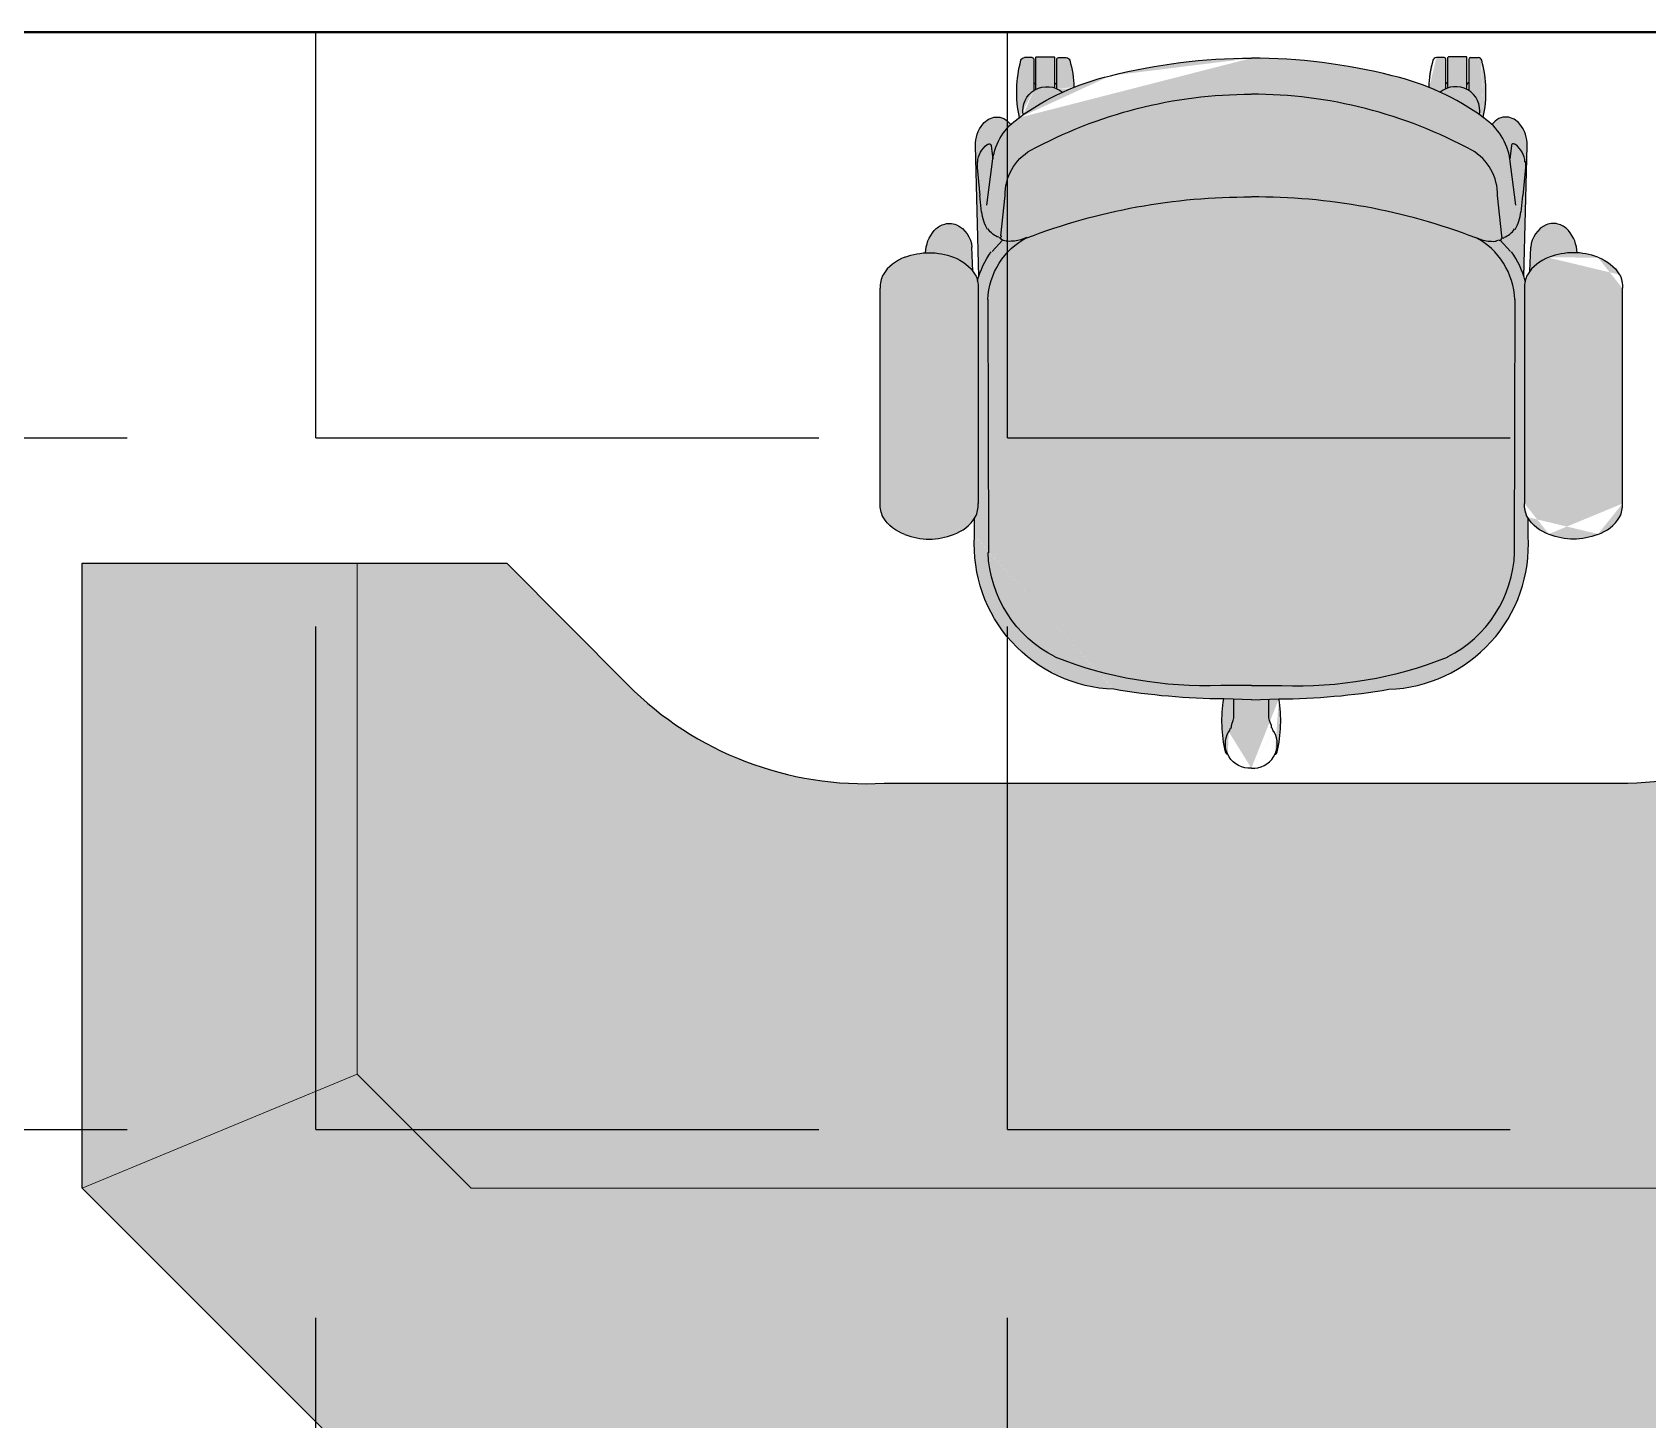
# Model space of a CAD drawing. Header units: inches. Extents: x 547 to 1628, y -123 to 254.
# Drawn here: x 1276.9 to 1334.7, y -10.4 to 39.3 of the extents above; entities that cross this region are included whole.
import ezdxf

# ---------------------------------------------------------------- set-up
doc = ezdxf.new("R2010")
doc.units = ezdxf.units.IN
doc.header["$MEASUREMENT"] = 0
doc.layers.add('Furniture', color=253, linetype='Continuous')
doc.layers.add('hatch', color=252, linetype='Continuous', lineweight=0)
doc.layers.add('Wall', color=7, linetype='Continuous', lineweight=40)

# ---------------------------------------------------------------- blocks, each defined once
blk = doc.blocks.new('table 234')
h = blk.add_hatch(color=254)
edge = h.paths.add_edge_path()
edge.add_line((-1045, -199.9999999999127), (-1045, 368.0000000000582))
edge.add_line((-1045, 368.0000000000582), (-795, 618.0000000000582))
edge.add_line((-795, 618.0000000000582), (813, 618))
edge.add_line((813, 618), (1063.000000000204, 367.9999999997963))
edge.add_line((1063.000000000204, 367.9999999997963), (1062.999999999942, -200))
edge.add_line((1062.999999999942, -200), (677.0000000001746, -200.0000000000291))
edge.add_line((677.0000000001746, -200.0000000000291), (566.881901316694, -89.32477990770712))
edge.add_arc((350.8750528734025, -304.2442843220125), 304.7119163276909, 44.85542752002211, 93.17468457546627)
edge.add_line((334, 0), (-334.0000000000291, 2.91038304567337e-11))
edge.add_arc((-334.0000000000422, -303.1249999999332), 303.1249999999623, 89.99999999999753, 137.9249779486926)
edge.add_line((-558.9999999983702, -99.99999999813735), (-659.0000000001746, -200.0000000000582))
edge.add_line((-659.0000000001746, -200.0000000000582), (-1045, -200.0000000000873))
at = {"color": 0}
blk.add_lwpolyline([(-1045, -199.9999999999127), (-1045, 368.0000000000582), (-795, 618.0000000000582), (813, 618), (1063.000000000204, 367.9999999997963), (1062.999999999942, -200), (677.0000000001746, -200.0000000000291), (566.881901316694, -89.32477990770712, 0.2140129526646946), (334, 0), (-334.0000000000291, 2.91038304567337e-11, 0.2122144504469229), (-558.9999999983702, -99.99999999813735), (-659.0000000001746, -200.0000000000582), (-1045, -200.0000000000873)], format="xyb", dxfattribs=at)
at = {"layer": 'Furniture', "color": 0, "linetype": 'ByBlock', "lineweight": 0}
for p, q in [((-1045.000000000029, 368.0000000000582), (-795, 264.4466094067902)), ((-795, 264.4466094067902), (-691.446609406732, 368.0000000000582)), ((-691.446609406732, 368.0000000000582), (709.4466094067029, 368)), ((812.9999999999418, 264.446609406732), (709.4466094067029, 368)), ((1063, 367.999999999709), (813, 264.4466094065574)), ((-795, -199.9999999999418), (-795, 264.4466094067902)), ((812.9999999999418, 264.446609406732), (812.9999999999709, -200.0000000000291)), ((812.9999999999418, 264.446609406732), (812.9999999999709, -200.0000000000291))]:
    blk.add_line(p, q, dxfattribs=at)
blk = doc.blocks.new('fdss')
at = {"layer": 'hatch', "ltscale": 10}
h = blk.add_hatch(color=254, dxfattribs=at)
edge = h.paths.add_edge_path(flags=17)
edge.add_line((62.16453280020505, -4.656612873077393e-10), (62.65903404541314, 15.82403984229313))
edge.add_line((62.65903404541314, 15.82403984229313), (60.10727747343481, 15.79773307353025))
edge.add_line((60.10727747343481, 15.79773307353025), (56.93228382337838, 15.79773307353025))
edge.add_line((56.93228382337838, 15.79773307353025), (55.34478699835017, 15.79773307353025))
edge.add_line((55.34478699835017, 15.79773307353025), (52.96354176104069, 15.79773307353025))
edge.add_line((52.96354176104069, 15.79773307353025), (49.78854811098427, 15.79773307353025))
edge.add_line((49.78854811098427, 15.79773307353025), (47.40730287320912, 15.79773307353025))
edge.add_line((47.40730287320912, 15.79773307353025), (45.81980604818091, 15.79773307353025))
edge.add_line((45.81980604818091, 15.79773307353025), (43.43856081087142, 16.59148148604436))
edge.add_line((43.43856081087142, 16.59148148604436), (41.05731557309628, 17.38522989855846))
edge.add_line((41.05731557309628, 17.38522989855846), (38.67607033578679, 18.17897831107257))
edge.add_line((38.67607033578679, 18.17897831107257), (37.08857351075858, 18.17897831107257))
edge.add_line((37.08857351075858, 18.17897831107257), (36.29482509801164, 18.97272672358667))
edge.add_line((36.29482509801164, 18.97272672358667), (33.91357986070216, 19.76647513610078))
edge.add_line((33.91357986070216, 19.76647513610078), (33.13753408472985, 20.54252091189846))
edge.add_ellipse((22.00735367275774, 1.510261648218147), major_axis=(15.59814902371642, 15.59814902371642), ratio=0.9999999999994021, start_angle=14.31790664952094, end_angle=138.9257860784577)
edge.add_line((0, -4.656612873077393e-10), (62.16453280020505, -4.656612873077393e-10))
edge = h.paths.add_edge_path()
edge.add_ellipse((42.64481239812449, -96.12079309119144), major_axis=(-86.84040243810473, 86.84040243810475), ratio=0.9999999999995066, start_angle=-54.51482813722178, end_angle=-31.86935314599312)
edge.add_ellipse((15.46686084894463, 20.38715955446241), major_axis=(-2.245059540254192, 2.245059540254193), ratio=0.9999999999984173, start_angle=-31.86935314378919, end_angle=26.50679336187554)
edge.add_ellipse((22.00735367275774, 1.510261648218147), major_axis=(15.59814902371642, 15.59814902371642), ratio=0.9999999999994021, start_angle=14.31790664952094, end_angle=138.9257860784577)
edge.add_line((33.13753408472985, 20.54252091189846), (33.91357986070216, 19.76647513610078))
edge.add_line((33.91357986070216, 19.76647513610078), (36.29482509801164, 18.97272672358667))
edge.add_line((36.29482509801164, 18.97272672358667), (37.08857351075858, 18.17897831107257))
edge.add_line((37.08857351075858, 18.17897831107257), (38.67607033578679, 18.17897831107257))
edge.add_line((38.67607033578679, 18.17897831107257), (41.05731557309628, 17.38522989855846))
edge.add_line((41.05731557309628, 17.38522989855846), (43.43856081087142, 16.59148148604436))
edge.add_line((43.43856081087142, 16.59148148604436), (45.81980604818091, 15.79773307353025))
edge.add_line((45.81980604818091, 15.79773307353025), (47.40730287320912, 15.79773307353025))
edge.add_line((47.40730287320912, 15.79773307353025), (49.78854811098427, 15.79773307353025))
edge.add_line((49.78854811098427, 15.79773307353025), (52.96354176104069, 15.79773307353025))
edge.add_line((52.96354176104069, 15.79773307353025), (55.34478699835017, 15.79773307353025))
edge.add_line((55.34478699835017, 15.79773307353025), (56.93228382337838, 15.79773307353025))
edge.add_line((56.93228382337838, 15.79773307353025), (60.10727747343481, 15.79773307353025))
edge.add_line((60.10727747343481, 15.79773307353025), (62.65903404541314, 15.82403984229313))
edge.add_line((62.65903404541314, 15.82403984229313), (62.94580013444647, 25.00055468949722))
edge = h.paths.add_edge_path()
edge.add_ellipse((238.8648282843642, 314.2471361794742), major_axis=(16.3154733121959, 16.31547331219589), ratio=0.9999999999949136, start_angle=41.04821798914606, end_angle=72.42165833937003)
edge.add_ellipse((247.5960608222522, 303.1346584042185), major_axis=(-26.19981717152747, 26.19981717152748), ratio=0.9999999999970061, start_angle=-13.50410581386768, end_angle=26.58752619633451)
edge.add_ellipse((272.2022616099566, 292.8159290415351), major_axis=(63.98071868391708, 3.233083592315019e-14), ratio=0.9637863869226073, start_angle=159.0760745588608, end_angle=200.9239254411391)
edge.add_ellipse((247.5960608222522, 282.4971996787935), major_axis=(26.19981717152094, 26.19981717152094), ratio=0.9999999999896932, start_angle=153.4124738034124, end_angle=193.5041058139157)
edge.add_ellipse((238.8648282843642, 271.3847219035961), major_axis=(-16.31547331257093, 16.31547331257093), ratio=0.9999999999814695, start_angle=107.5783416604748, end_angle=138.9517820104625)
edge.add_line((240.4549876037054, 248.3660179406288), (436.3413625108078, 248.3660179406288))
edge.add_ellipse((437.9315218296833, 271.3847219035961), major_axis=(-16.31547331203324, 16.31547331203324), ratio=0.9999999999899292, start_angle=131.0482179898794, end_angle=162.4216583390534)
edge.add_ellipse((429.200289292261, 282.4971996787935), major_axis=(-26.19981717152094, 26.19981717152094), ratio=0.9999999999896932, start_angle=166.4958941860843, end_angle=206.5875261965876)
edge.add_ellipse((404.5940885045566, 292.8159290415351), major_axis=(63.98071868391708, 3.233083592315019e-14), ratio=0.9637863869226073, start_angle=-20.92392544113925, end_angle=20.92392544113918)
edge.add_ellipse((429.200289292261, 303.1346584042185), major_axis=(26.19981717152748, 26.19981717152747), ratio=0.9999999999970057, start_angle=333.4124738036655, end_angle=373.5041058138676)
edge.add_ellipse((437.9315218296833, 314.2471361794742), major_axis=(16.31547331192588, 16.31547331192588), ratio=0.9999999999877751, start_angle=17.57834166091554, end_angle=48.95178201018164)
edge.add_line((436.3413625108078, 337.2658401424414), (240.4549876037054, 337.2658401423832))
edge = h.paths.add_edge_path()
edge.add_ellipse((429.200289292261, 282.4971996787935), major_axis=(-26.19981717152174, 26.19981717152173), ratio=0.9999999999783411, start_angle=172.7728919291521, end_angle=206.5875261968479, ccw=False)
edge.add_line((451.89595108293, 253.2095269217389), (473.5588068524376, 253.9832003421034))
edge.add_ellipse((471.6697116792202, 278.6372642799397), major_axis=(-17.48415781821646, 17.48415781821646), ratio=0.9999999999992946, start_angle=139.3816749517227, end_angle=199.7989738593442)
edge.add_ellipse((477.9627073635347, 274.2467711704085), major_axis=(-12.17036714668548, 12.17036714668549), ratio=0.9999999999946202, start_angle=204.1075801314231, end_angle=244.1770488223039)
edge.add_ellipse((475.389351521153, 273.3216255228035), major_axis=(-14.10393306961591, 14.10393306961591), ratio=0.9999999999015662, start_angle=244.2588881505525, end_angle=273.2040413972871)
edge.add_ellipse((467.3002130929381, 263.447237778455), major_axis=(-23.12482238218126, 23.12482238218126), ratio=0.9999999999719843, start_angle=-85.83154955171199, end_angle=-47.07157928400427)
edge.add_ellipse((404.5940885045566, 292.8159290415351), major_axis=(-63.98071868388828, 3.546376629702497e-09), ratio=0.9637863869156994, start_angle=159.0760745619891, end_angle=183.0801526079644, ccw=False)
edge = h.paths.add_edge_path()
edge.add_ellipse((597.4749527452514, 185.6598933518981), major_axis=(15.59814902379616, 15.59814902379616), ratio=0.9999999999970731, start_angle=275.5241782402335, end_angle=414.2736254379337)
edge.add_ellipse((406.9753337418661, 76.12261242471868), major_axis=(-161.5397348798268, 161.5397348798268), ratio=0.9999999999109419, start_angle=249.7139986796067, end_angle=260.0838050003027, ccw=False)
edge = h.paths.add_edge_path()
edge.add_ellipse((645.893605908379, 179.3099060517852), major_axis=(-0.5388142776209869, 0.5388142776209869), ratio=0.9999999996587985, start_angle=134.9999992899502, end_angle=224.9999949984312)
edge.add_line((646.6873543206602, 179.3865571386996), (646.6873543206602, 195.1082230504835))
edge.add_ellipse((645.893605908379, 195.1848743020673), major_axis=(0.5388142775336758, 0.5388142775336756), ratio=0.999999999982885, start_angle=314.9999949925429, end_angle=404.9999975145138)
edge.add_line((645.8169547850266, 195.9786227145814), (616.971832758747, 195.9786227145814))
edge.add_ellipse((597.4749527452514, 185.6598933518981), major_axis=(15.59814902319734, 15.59814902319735), ratio=0.9999999999942153, start_angle=296.10438023809905, end_angle=342.8900440389296, ccw=False)
edge.add_line((618.3453036285937, 178.5161576392711), (645.816954724025, 178.5161576392711))
edge = h.paths.add_edge_path()
edge.add_ellipse((597.4749527452514, 185.6598933518981), major_axis=(15.59814902862037, 15.59814902862037), ratio=0.9999999997031984, start_angle=275.52417823862015, end_angle=291.6834572484812, ccw=False)
edge.add_ellipse((406.9753337418661, 76.12261242471868), major_axis=(-161.5397351408764, 161.5397351408764), ratio=0.9999999985610724, start_angle=246.8955806917932, end_angle=249.7139987047584, ccw=False)
edge.add_ellipse((615.731166232843, 284.08469650388), major_axis=(-9.445928222784465, 122.5300878233641), ratio=0.810019521960175, start_angle=176.4122325360883, end_angle=190.699574069107)
edge.add_ellipse((642.7186122583225, 168.1974282765295), major_axis=(-2.245059540182729, 2.24505954018273), ratio=0.9999999999713267, start_angle=148.1306555019416, end_angle=224.9999949924542)
edge.add_line((645.893605908379, 168.1974279989954), (645.893605908379, 175.3411638503894))
edge.add_ellipse((644.3061090833507, 175.3411639892147), major_axis=(1.122529770131225, 1.122529770131225), ratio=0.9999999999257737, start_angle=314.9999949874055, end_angle=404.9999974979428)
edge.add_line((644.3061091527343, 176.9286608142429), (617.7325459956191, 176.9286608142429))
edge = h.paths.add_edge_path()
edge.add_ellipse((644.3061090833507, 199.1536163646379), major_axis=(-1.122529770102121, 1.122529770102121), ratio=0.9999999999776287, start_angle=134.9999993102884, end_angle=224.9999949922737)
edge.add_line((645.893605908379, 199.1536162258708), (645.893605908379, 206.2973517997307))
edge.add_ellipse((642.7186122583225, 206.297352077323), major_axis=(-2.245059540235192, 2.245059540235192), ratio=0.9999999999646646, start_angle=224.9999949915946, end_angle=301.8693549635969)
edge.add_ellipse((615.731166232843, 90.41008385003079), major_axis=(-11.24737355771313, 122.3798879525913), ratio=0.94439672326674, start_angle=-19.36337202779663, end_angle=6.484992822207834)
edge.add_ellipse((406.9753337418661, 76.12261242471868), major_axis=(-161.5397349543292, 161.5397349543292), ratio=0.9999999994715403, start_angle=260.0838050045734, end_angle=261.1253731376074, ccw=False)
edge.add_ellipse((597.4749527452514, 185.6598933518981), major_axis=(-15.59814902387661, 15.59814902387661), ratio=0.9999999999863068, start_angle=257.66606485321, end_angle=324.2736254374823, ccw=False)
edge.add_line((616.0449900068343, 197.5661195396096), (644.3061090642586, 197.5661195396096))
h = blk.add_hatch(color=254, dxfattribs=at)
edge = h.paths.add_edge_path()
edge.add_ellipse((238.8648282843642, 271.3847219043528), major_axis=(-16.31547331257093, 16.31547331257093), ratio=0.9999999999814695, start_angle=107.5783416604748, end_angle=138.9517820104625)
edge.add_line((240.4549876037054, 248.3660179413855), (338.3981750570238, 248.3660179413855))
edge.add_line((338.3981750570238, 248.3660179413855), (338.3981750570238, 1.164153218269348e-10))
edge.add_line((338.3981750570238, 1.164153218269348e-10), (62.16453280020505, -5.820766091346741e-11))
edge.add_line((62.16453280020505, -5.820766091346741e-11), (62.94653849164024, 25.02418212714838))
edge.add_ellipse((687.9622717713937, 20.56022354937159), major_axis=(55.96045752096281, 622.5215024511311), ratio=0.9999999999400125, start_angle=85.50716150819142, end_angle=94.72748685206261, ccw=False)
edge.add_ellipse((202.3282688097097, 120.8140457994305), major_axis=(55.19465841688588, 118.8843655737606), ratio=0.9963052455598815, start_angle=21.215565145042376, end_angle=112.9421562131644, ccw=False)
edge.add_line((210.9194758511148, 251.5410115915001), (227.2169176978059, 251.5410115914419))
edge.add_ellipse((247.5960608222522, 282.4971996796085), major_axis=(-26.19981730991037, 26.19981730991037), ratio=0.9999999949977518, start_angle=101.6654831023674, end_angle=103.5041057487518)
edge = h.paths.add_edge_path()
edge.add_line((475.8330085272901, 248.3660179413855), (565.7250162446871, 250.7472631789278))
edge.add_ellipse((566.6245032921433, 221.1834113001241), major_axis=(-20.91447363501026, 20.91447363501025), ratio=0.9999999999920114, start_angle=275.36488102564175, end_angle=316.7426997715107, ccw=False)
edge.add_ellipse((575.052072621882, 230.6586626296048), major_axis=(11.95745736347888, 11.95745736347888), ratio=0.9999999999796412, start_angle=320.28259989838864, end_angle=366.8763062670017, ccw=False)
edge.add_ellipse((577.8667774568312, 231.3834726554342), major_axis=(9.933814021855332, 9.933814021855332), ratio=0.999999999902728, start_angle=288.35919730132923, end_angle=318.395637194426, ccw=False)
edge.add_ellipse((574.3975931033492, 233.1094834069954), major_axis=(12.67372504345916, 12.67372504345916), ratio=0.9999999997883333, start_angle=261.5394185256755, end_angle=288.4001101327738, ccw=False)
edge.add_ellipse((545.0875575193204, 180.103654465056), major_axis=(39.29928148807686, 39.29928148807686), ratio=0.9999999996418352, start_angle=349.0298279231851, end_angle=358.99702939766524, ccw=False)
edge.add_ellipse((406.9753337418661, 76.12261242547538), major_axis=(161.5397348646931, 161.5397348646931), ratio=0.9999999999986922, start_angle=328.1159662730934, end_angle=351.2099286872469, ccw=False)
edge.add_ellipse((121.7354931151494, -0.171140328340698), major_axis=(-95.63585906422314, 514.8435683179765), ratio=0.9999999999757968, start_angle=259.4955687369527, end_angle=273.6406424976088, ccw=False)
edge.add_line((645.3862241138704, 2.91038304567337e-10), (338.3981750570238, 1.164153218269348e-10))
edge.add_line((338.3981750570238, 1.164153218269348e-10), (338.3981750570238, 248.3660179413855))
edge.add_line((338.3981750570238, 248.3660179413855), (475.8330085272901, 248.3660179413855))
h = blk.add_hatch(color=254, dxfattribs=at)
edge = h.paths.add_edge_path(flags=17)
edge.add_line((62.16453280020505, -4.656612873077393e-10), (62.65903404541314, -15.82403984322445))
edge.add_line((62.65903404541314, -15.82403984322445), (60.10727747343481, -15.79773307440337))
edge.add_line((60.10727747343481, -15.79773307440337), (56.93228382337838, -15.79773307440337))
edge.add_line((56.93228382337838, -15.79773307440337), (55.34478699835017, -15.79773307440337))
edge.add_line((55.34478699835017, -15.79773307440337), (52.96354176104069, -15.79773307440337))
edge.add_line((52.96354176104069, -15.79773307440337), (49.78854811098427, -15.79773307440337))
edge.add_line((49.78854811098427, -15.79773307440337), (47.40730287320912, -15.79773307440337))
edge.add_line((47.40730287320912, -15.79773307440337), (45.81980604818091, -15.79773307440337))
edge.add_line((45.81980604818091, -15.79773307440337), (43.43856081087142, -16.59148148691747))
edge.add_line((43.43856081087142, -16.59148148691747), (41.05731557309628, -17.38522989948979))
edge.add_line((41.05731557309628, -17.38522989948979), (38.67607033578679, -18.17897831200389))
edge.add_line((38.67607033578679, -18.17897831200389), (37.08857351075858, -18.17897831200389))
edge.add_line((37.08857351075858, -18.17897831200389), (36.29482509801164, -18.972726724518))
edge.add_line((36.29482509801164, -18.972726724518), (33.91357986070216, -19.7664751370321))
edge.add_line((33.91357986070216, -19.7664751370321), (33.13753408472985, -20.54252091282979))
edge.add_ellipse((22.00735367275774, -1.51026164914947), major_axis=(-15.59814902371735, 15.59814902371735), ratio=0.9999999999993979, start_angle=41.07421392139162, end_angle=165.682093350479, ccw=False)
edge.add_line((0, -4.656612873077393e-10), (62.16453280020505, -4.656612873077393e-10))
edge = h.paths.add_edge_path()
edge.add_ellipse((42.64481239812449, 96.12079309031833), major_axis=(-86.84040243861882, 86.84040243861882), ratio=0.9999999999997183, start_angle=121.8693531459794, end_angle=144.5148281371963, ccw=False)
edge.add_ellipse((15.46686084894463, -20.38715955533553), major_axis=(2.245059540283108, 2.245059540283108), ratio=0.9999999999925331, start_angle=153.493206638986, end_angle=211.869353144179, ccw=False)
edge.add_ellipse((22.00735367275774, -1.51026164914947), major_axis=(-15.59814902371735, 15.59814902371735), ratio=0.9999999999993979, start_angle=41.07421392139162, end_angle=165.682093350479, ccw=False)
edge.add_line((33.13753408472985, -20.54252091282979), (33.91357986070216, -19.7664751370321))
edge.add_line((33.91357986070216, -19.7664751370321), (36.29482509801164, -18.972726724518))
edge.add_line((36.29482509801164, -18.972726724518), (37.08857351075858, -18.17897831200389))
edge.add_line((37.08857351075858, -18.17897831200389), (38.67607033578679, -18.17897831200389))
edge.add_line((38.67607033578679, -18.17897831200389), (41.05731557309628, -17.38522989948979))
edge.add_line((41.05731557309628, -17.38522989948979), (43.43856081087142, -16.59148148691747))
edge.add_line((43.43856081087142, -16.59148148691747), (45.81980604818091, -15.79773307440337))
edge.add_line((45.81980604818091, -15.79773307440337), (47.40730287320912, -15.79773307440337))
edge.add_line((47.40730287320912, -15.79773307440337), (49.78854811098427, -15.79773307440337))
edge.add_line((49.78854811098427, -15.79773307440337), (52.96354176104069, -15.79773307440337))
edge.add_line((52.96354176104069, -15.79773307440337), (55.34478699835017, -15.79773307440337))
edge.add_line((55.34478699835017, -15.79773307440337), (56.93228382337838, -15.79773307440337))
edge.add_line((56.93228382337838, -15.79773307440337), (60.10727747343481, -15.79773307446158))
edge.add_line((60.10727747343481, -15.79773307446158), (62.65903404541314, -15.82403984322445))
edge.add_line((62.65903404541314, -15.82403984322445), (62.94580013444647, -25.00055469042854))
edge = h.paths.add_edge_path()
edge.add_ellipse((238.8648282843642, -314.2471361803473), major_axis=(-16.31547331257092, 16.31547331257092), ratio=0.9999999999814699, start_angle=107.57834166047479, end_angle=138.9517820104625, ccw=False)
edge.add_ellipse((247.5960608222522, -303.1346584051498), major_axis=(26.19981717152904, 26.19981717152905), ratio=0.9999999999947753, start_angle=153.4124738035289, end_angle=193.5041058138967, ccw=False)
edge.add_ellipse((272.2022616099566, -292.8159290424082), major_axis=(-63.98071868391708, 3.233083592315019e-14), ratio=0.9637863869226073, start_angle=339.0760745588608, end_angle=380.92392544113926, ccw=False)
edge.add_ellipse((247.5960608222522, -282.4971996797249), major_axis=(-26.19981717152748, 26.19981717152747), ratio=0.9999999999970057, start_angle=-13.504105813867625, end_angle=26.587526196334522, ccw=False)
edge.add_ellipse((238.8648282843642, -271.3847219045274), major_axis=(16.31547331257093, 16.31547331257093), ratio=0.9999999999814695, start_angle=401.04821798953753, end_angle=432.4216583395252, ccw=False)
edge.add_line((240.4549876037054, -248.3660179415601), (436.3413625108078, -248.3660179415601))
edge.add_ellipse((437.9315218296833, -271.3847219045274), major_axis=(16.31547331203324, 16.31547331203324), ratio=0.9999999999899292, start_angle=377.5783416609466, end_angle=408.9517820101205, ccw=False)
edge.add_ellipse((429.200289292261, -282.4971996797249), major_axis=(26.19981717152747, 26.19981717152748), ratio=0.9999999999970061, start_angle=333.4124738036655, end_angle=373.5041058138677, ccw=False)
edge.add_ellipse((404.5940885045566, -292.8159290424082), major_axis=(-63.98071868391708, 3.233083592315019e-14), ratio=0.9637863869226073, start_angle=159.0760745588609, end_angle=200.9239254411392, ccw=False)
edge.add_ellipse((429.200289292261, -303.1346584051498), major_axis=(-26.19981717152904, 26.19981717152904), ratio=0.9999999999947745, start_angle=166.4958941861033, end_angle=206.5875261964711, ccw=False)
edge.add_ellipse((437.9315218296833, -314.2471361803473), major_axis=(-16.31547331203324, 16.31547331203324), ratio=0.9999999999899291, start_angle=131.0482179898794, end_angle=162.4216583390534, ccw=False)
edge.add_line((436.3413625108078, -337.2658401433146), (240.4549876037054, -337.2658401433146))
edge = h.paths.add_edge_path()
edge.add_ellipse((429.200289292261, -282.4971996797249), major_axis=(26.19981717152005, 26.19981717152003), ratio=0.9999999999814048, start_angle=333.4124738033078, end_angle=367.227108070826)
edge.add_line((451.89595108293, -253.2095269226702), (473.5588068524376, -253.9832003429765))
edge.add_ellipse((471.6697116792202, -278.6372642808128), major_axis=(17.48415781821174, 17.48415781821174), ratio=0.9999999999978535, start_angle=340.2010261405074, end_angle=400.61832504831807, ccw=False)
edge.add_ellipse((477.9627073635347, -274.2467711713398), major_axis=(12.17036714666805, 12.17036714666805), ratio=0.9999999999927534, start_angle=295.82295117783724, end_angle=335.89241986853705, ccw=False)
edge.add_ellipse((475.389351521153, -273.3216255236766), major_axis=(14.10393306951092, 14.10393306951092), ratio=0.9999999999111665, start_angle=266.79595860257075, end_angle=295.74111184966273, ccw=False)
edge.add_ellipse((467.3002130929381, -263.4472377793281), major_axis=(23.12482238202783, 23.12482238202783), ratio=0.9999999999796385, start_angle=227.0715792837856, end_angle=265.83154955161353, ccw=False)
edge.add_ellipse((404.5940885045566, -292.8159290424082), major_axis=(63.98071868388828, 3.546376629702497e-09), ratio=0.9637863869156994, start_angle=-3.080152607964416, end_angle=20.92392543801091)
edge = h.paths.add_edge_path()
edge.add_ellipse((597.4749527452514, -185.6598933528294), major_axis=(15.59814902377573, 15.59814902377573), ratio=0.9999999999995214, start_angle=215.7263745621588, end_angle=354.4758217598645, ccw=False)
edge.add_ellipse((406.9753337418661, -76.12261242565), major_axis=(161.5397348821486, 161.5397348821486), ratio=0.9999999998974979, start_angle=279.9161949995666, end_angle=290.2860013201428)
edge = h.paths.add_edge_path()
edge.add_ellipse((645.893605908379, -179.3099060526583), major_axis=(0.5388142775918829, 0.5388142775918829), ratio=0.9999999996904395, start_angle=315.0000049980986, end_angle=405.0000007091433, ccw=False)
edge.add_line((646.6873543206602, -179.3865571396309), (646.6873543206602, -195.1082230513566))
edge.add_ellipse((645.893605908379, -195.1848743029987), major_axis=(-0.538814277533676, 0.5388142775336758), ratio=0.9999999999828846, start_angle=135.0000024854862, end_angle=225.0000050118338, ccw=False)
edge.add_line((645.8169547850266, -195.9786227155128), (616.971832758747, -195.9786227155128))
edge.add_ellipse((597.4749527452514, -185.6598933528294), major_axis=(-15.59814902320615, 15.59814902320615), ratio=0.9999999999957969, start_angle=197.1099559610449, end_angle=243.8956197620082)
edge.add_line((618.3453036285937, -178.5161576401442), (645.816954724025, -178.5161576401442))
edge = h.paths.add_edge_path()
edge.add_ellipse((597.4749527452514, -185.6598933528294), major_axis=(-15.59814902962747, 15.59814902962747), ratio=0.9999999996429645, start_angle=248.3165427528425, end_angle=264.4758217618272)
edge.add_ellipse((406.9753337418661, -76.12261242565), major_axis=(161.5397351408764, 161.5397351408764), ratio=0.9999999985610724, start_angle=290.2860012952416, end_angle=293.1044193082068)
edge.add_ellipse((615.731166232843, -284.0846965047531), major_axis=(9.445928222792993, 122.5300878233052), ratio=0.8100195219603714, start_angle=349.3004259308954, end_angle=363.5877674639175, ccw=False)
edge.add_ellipse((642.7186122583225, -168.1974282774609), major_axis=(2.24505954020745, 2.24505954020745), ratio=0.9999999999426049, start_angle=315.0000050077734, end_angle=391.86934449879624, ccw=False)
edge.add_line((645.893605908379, -168.1974279998685), (645.893605908379, -175.3411638513207))
edge.add_ellipse((644.3061090833507, -175.3411639900878), major_axis=(-1.122529770160329, 1.122529770160329), ratio=0.9999999998739199, start_angle=135.0000025005717, end_angle=225.0000050119792, ccw=False)
edge.add_line((644.3061091527343, -176.928660815116), (617.7325459956191, -176.928660815116))
edge = h.paths.add_edge_path()
edge.add_ellipse((644.3061090833507, -199.1536163655692), major_axis=(1.122529770102121, 1.122529770102121), ratio=0.9999999999776287, start_angle=315.0000050077263, end_angle=405.00000068971156, ccw=False)
edge.add_line((645.893605908379, -199.1536162268021), (645.893605908379, -206.297351800662))
edge.add_ellipse((642.7186122583225, -206.2973520781961), major_axis=(2.245059540241941, 2.245059540241942), ratio=0.999999999975053, start_angle=238.1306450358976, end_angle=315.0000050076526, ccw=False)
edge.add_ellipse((615.731166232843, -90.4100838509039), major_axis=(11.24737355766903, 122.3798879526522), ratio=0.9443967232665171, start_angle=173.5150071777719, end_angle=199.3633720277702, ccw=False)
edge.add_ellipse((406.9753337418661, -76.12261242565), major_axis=(161.5397349543292, 161.5397349543292), ratio=0.9999999994715403, start_angle=278.8746268623925, end_angle=279.9161949954266)
edge.add_ellipse((597.4749527452514, -185.6598933528294), major_axis=(15.59814902394774, 15.59814902394774), ratio=0.9999999999803606, start_angle=215.7263745626792, end_angle=282.3339351467188)
edge.add_line((616.0449900068343, -197.566119540541), (644.3061090642586, -197.566119540541))
h = blk.add_hatch(color=254, dxfattribs=at)
edge = h.paths.add_edge_path()
edge.add_ellipse((238.8648282848299, -271.3847219042946), major_axis=(-16.31547331203324, 16.31547331203324), ratio=0.9999999999899291, start_angle=311.0482179898795, end_angle=342.4216583390534, ccw=False)
edge.add_line((240.4549876037054, -248.3660179413273), (338.3981750574894, -248.3660179412109))
edge.add_line((338.3981750574894, -248.3660179412109), (338.3981750570238, 1.164153218269348e-10))
edge.add_line((338.3981750570238, 1.164153218269348e-10), (62.16453280020505, -5.820766091346741e-11))
edge.add_line((62.16453280020505, -5.820766091346741e-11), (62.9465384921059, -25.024182127323))
edge.add_ellipse((687.9622717713937, -20.5602235487313), major_axis=(441.9641352961079, 441.9641352961078), ratio=0.9999999999948678, start_angle=135.4092083191281, end_angle=144.629533663557)
edge.add_ellipse((202.3282688101754, -120.8140457993723), major_axis=(-55.19465848296064, 118.8843655432648), ratio=0.9963052455609196, start_angle=67.05784375515447, end_angle=158.7844348230795)
edge.add_line((210.9194758515805, -251.5410115914419), (227.2169176982716, -251.5410115913837))
edge.add_ellipse((247.5960608227178, -282.497199679492), major_axis=(26.19981724651619, 26.19981724651621), ratio=0.9999999972876671, start_angle=436.49589422145743, end_angle=438.3345168717012, ccw=False)
edge = h.paths.add_edge_path()
edge.add_line((475.8330085277557, -248.3660179410363), (565.7250162446871, -250.7472631784622))
edge.add_ellipse((566.6245032921433, -221.1834112996003), major_axis=(20.91447363505358, 20.91447363505358), ratio=0.9999999999991769, start_angle=223.2573002282879, end_angle=264.6351189750866)
edge.add_ellipse((575.052072621882, -230.6586626290809), major_axis=(-11.95745736368913, 11.95745736368913), ratio=0.9999999999715777, start_angle=173.1236937343063, end_angle=219.7174001019837)
edge.add_ellipse((577.8667774568312, -231.3834726549103), major_axis=(-9.933814020836854, 9.933814020836856), ratio=0.9999999999355793, start_angle=221.604362804752, end_angle=251.6408026981081)
edge.add_ellipse((574.3975931033492, -233.1094834064716), major_axis=(12.67372504104469, 12.67372504104469), ratio=0.9999999999837391, start_angle=341.5998898633147, end_angle=368.460581475029)
edge.add_ellipse((545.0875575193204, -180.1036544645904), major_axis=(39.29928149388513, 39.29928149388512), ratio=0.999999999852527, start_angle=271.0029706018709, end_angle=280.9701720717706)
edge.add_ellipse((406.9753337418661, -76.12261242518434), major_axis=(-161.5397348647855, 161.5397348647856), ratio=0.9999999999995213, start_angle=188.7900713128738, end_angle=211.8840337269829)
edge.add_ellipse((121.7354931151494, 0.1711403282824904), major_axis=(-370.2770026366651, 370.2770026366651), ratio=0.9999999999991824, start_angle=210.8362007460228, end_angle=224.9812745070078)
edge.add_line((645.3862241138704, 2.91038304567337e-10), (338.3981750570238, 1.164153218269348e-10))
edge.add_line((338.3981750570238, 1.164153218269348e-10), (338.3981750574894, -248.3660179412109))
edge.add_line((338.3981750574894, -248.3660179412109), (475.8330085277557, -248.3660179410363))
for p, q in [((240.4549876037054, 337.2658401431981), (436.3413625108078, 337.2658401431981)), ((210.9194758511148, 251.5410115915001), (227.2349395686761, 251.5410115915001)), ((447.0523539050482, 247.6036164944526), (565.7250162446871, 250.7472631789278)), ((451.89595108293, 253.2095269224956), (473.5588068524376, 253.9832003428601)), ((426.0252956422046, 239.6347854037303), (195.8382560135797, 238.8410369912162)), ((436.3413625108078, 248.3660179413855), (240.4549876037054, 248.3660179413855)), ((469.6814583302476, 235.6660433411598), (480.0001876931638, 226.1410623909906)), ((505.4001368936151, 245.1910242913291), (520.4813567311503, 246.7785211163573)), ((511.750124193728, 240.4285338162445), (553.8187900567427, 234.8722949286457)), ((545.8813059316017, 249.1597663538996), (520.4813567311503, 246.7785211163573)), ((551.4375448194332, 249.1597663538996), (545.8813059316017, 249.1597663538996)), ((565.7250162446871, 236.4597917536739), (553.8187900567427, 234.8722949286457)), ((480.0001876931638, 225.3473139784764), (479.2064392804168, 222.9660687408759)), ((483.9689297555014, 227.7285592160188), (520.4813567311503, 223.75981715339)), ((482.3814329304732, 203.9161068405374), (480.0001876931638, 210.2660941406502)), ((645.893605908379, 199.1536163654528), (645.893605908379, 206.2973520780797)), ((644.3061090833507, 197.5661195404246), (616.0449900068343, 197.5661195404246)), ((616.971832758747, 195.9786227153381), (645.893605908379, 195.9786227153381)), ((646.6873543206602, 195.184874302824), (646.6873543206602, 179.3099060525419)), ((617.7325459956191, 176.9286608149996), (644.3061090833507, 176.9286608149996)), ((618.3453036285937, 178.5161576400278), (645.893605908379, 178.5161576400278)), ((645.893605908379, 175.3411639899714), (645.893605908379, 168.1974282772862)), ((33.11983144795522, 20.56022354937159), (33.91357986070216, 19.76647513685748)), ((33.91357986070216, 19.76647513685748), (36.29482509801164, 18.97272672434337)), ((36.29482509801164, 18.97272672434337), (37.08857351075858, 18.17897831182927)), ((37.08857351075858, 18.17897831182927), (38.67607033578679, 18.17897831182927)), ((37.08857351075858, 18.17897831182927), (37.08857351075858, 18.17897831182927)), ((38.67607033578679, 18.17897831182927), (41.05731557309628, 17.38522989931516)), ((41.05731557309628, 17.38522989931516), (43.43856081087142, 16.59148148680106)), ((43.43856081087142, 16.59148148680106), (45.81980604818091, 15.79773307428695)), ((45.81980604818091, 15.79773307428695), (47.40730287320912, 15.79773307428695)), ((47.40730287320912, 15.79773307428695), (49.78854811098427, 15.79773307428695)), ((49.78854811098427, 15.79773307428695), (52.96354176104069, 15.79773307428695)), ((52.96354176104069, 15.79773307428695), (55.34478699835017, 15.79773307428695)), ((55.34478699835017, 15.79773307428695), (56.93228382337838, 15.79773307428695)), ((56.93228382337838, 15.79773307428695), (60.10727747343481, 15.79773307428695)), ((60.10727747343481, 15.79773307428695), (62.65903404541314, 15.82403984304983)), ((62.16453280020505, -5.820766091346741e-11), (62.94653849164024, 25.02418212778866)), ((75.18849731143564, -5.820766091346741e-11), (75.18849731143564, 27.70395926199853)), ((62.16453280020505, -5.820766091346741e-11), (62.94653849164024, -25.02418212790508)), ((75.18849731143564, -5.820766091346741e-11), (75.18849731143564, -27.70395926217316)), ((33.11983144795522, -20.56022354954621), (33.91357986070216, -19.7664751370321)), ((33.91357986070216, -19.7664751370321), (36.29482509801164, -18.972726724518)), ((36.29482509801164, -18.972726724518), (37.08857351075858, -18.17897831200389)), ((37.08857351075858, -18.17897831200389), (38.67607033578679, -18.17897831200389)), ((37.08857351075858, -18.17897831200389), (37.08857351075858, -18.17897831200389)), ((38.67607033578679, -18.17897831200389), (41.05731557309628, -17.38522989948979)), ((41.05731557309628, -17.38522989948979), (43.43856081087142, -16.59148148691747)), ((43.43856081087142, -16.59148148691747), (45.81980604818091, -15.79773307440337)), ((45.81980604818091, -15.79773307440337), (47.40730287320912, -15.79773307440337)), ((47.40730287320912, -15.79773307440337), (49.78854811098427, -15.79773307440337)), ((49.78854811098427, -15.79773307440337), (52.96354176104069, -15.79773307440337)), ((52.96354176104069, -15.79773307440337), (55.34478699835017, -15.79773307440337)), ((55.34478699835017, -15.79773307440337), (56.93228382337838, -15.79773307440337)), ((56.93228382337838, -15.79773307440337), (60.10727747343481, -15.79773307440337)), ((60.10727747343481, -15.79773307440337), (62.65903404541314, -15.82403984322445)), ((645.893605908379, -175.3411639900878), (645.893605908379, -168.1974282774609)), ((617.7325459956191, -176.928660815116), (644.3061090833507, -176.928660815116)), ((618.3453036285937, -178.5161576401442), (645.893605908379, -178.5161576401442)), ((646.6873543206602, -195.1848743029987), (646.6873543206602, -179.3099060526583)), ((482.3814329304732, -203.9161068406538), (480.0001876931638, -210.2660941407667)), ((644.3061090833507, -197.566119540541), (616.0449900068343, -197.566119540541)), ((616.971832758747, -195.9786227155128), (645.893605908379, -195.9786227155128)), ((645.893605908379, -199.1536163655692), (645.893605908379, -206.2973520781961)), ((469.6814583302476, -235.6660433412762), (480.0001876931638, -226.141062391107)), ((480.0001876931638, -225.3473139785929), (479.2064392804168, -222.9660687410505)), ((483.9689297555014, -227.7285592161352), (520.4813567311503, -223.7598171535647)), ((511.750124193728, -240.4285338164191), (553.8187900567427, -234.8722949287621)), ((565.7250162446871, -236.4597917537903), (553.8187900567427, -234.8722949287621)), ((426.0252956422046, -239.634785403905), (195.8382560135797, -238.8410369913909)), ((436.3413625108078, -248.3660179415601), (240.4549876037054, -248.3660179415601)), ((447.0523539050482, -247.6036164946272), (565.7250162446871, -250.7472631791024)), ((505.4001368936151, -245.1910242915037), (520.4813567311503, -246.7785211165319)), ((545.8813059316017, -249.1597663540742), (520.4813567311503, -246.7785211165319)), ((551.4375448194332, -249.1597663540742), (545.8813059316017, -249.1597663540742)), ((210.9194758511148, -251.5410115916166), (227.2349395686761, -251.5410115916166)), ((451.89595108293, -253.2095269226702), (473.5588068524376, -253.9832003429765)), ((240.4549876037054, -337.2658401433146), (436.3413625108078, -337.2658401433146))]:
    blk.add_line(p, q)
at = {"extrusion": (0, 0, -0.9999999999999998)}
for centre, major_axis, ratio, start_param, end_param in [((247.5960608222522, 303.1346584049752), (-26.19981717155024, 26.19981717155024), 0.9999999999889058, 5.819145435090062, 6.518876416171125), ((429.200289292261, 282.4971996796085), (-26.19981717155024, 26.19981717155024), 0.9999999999889058, 2.677552781500269, 3.377283762581332), ((200.6007464886643, 127.7162592390087), (-78.97105526942288, 78.97105526942288), 0.9999999999931882, 5.96901231606263, 7.027381803590053), ((545.0875575193204, 180.103654465056), (-39.299281488179, 39.299281488179), 0.9999999999948638, 0.9356793979817747, 1.762261948977788), ((577.8667774568312, 231.3834726554342), (9.933814021855332, 9.933814021855332), 0.999999999902728, 0.7261331141515321, 1.250367885863444), ((621.2874051206745, 197.5661195404246), (-1.122529770061559, 1.122529770061559), 0.9999999999418334, 2.39665516416246, 3.926990829042877)]:
    blk.add_ellipse(centre, major_axis=major_axis, ratio=ratio, start_param=start_param, end_param=end_param, dxfattribs=at)
at = {"extrusion": (0, 0, -1)}
for centre, major_axis, ratio, start_param, end_param in [((238.8648282843642, 314.2471361802309), (16.31547331257093, 16.31547331257093), 0.9999999999814695, -1.263996387779124, -0.7164265559937967), ((404.5940885045566, 292.8159290422918), (-63.98071868391708, 3.233083592315019e-14), 0.9637863869226073, 2.776401262200107, 3.506784044979478), ((467.3002130929381, 263.4472377792117), (-23.12482238218124, 23.12482238218124), 0.9999999999719852, 0.8215540426194292, 1.498043141766037), ((475.389351521153, 273.3216255235602), (-14.10393306961592, 14.10393306961592), 0.9999999999015655, 1.514875255042037, 2.020063481691882), ((477.9627073635347, 274.2467711712234), (-12.17036714670784, 12.17036714670784), 0.9999999999910215, 2.021491847429225, 2.720836005609911), ((471.6697116792202, 278.6372642806964), (-17.48415781821646, 17.48415781821645), 0.9999999999992947, 2.796035371227948, 3.850516162327515), ((202.3282688097097, 120.8140457994305), (55.19465841688588, 118.8843655737606), 0.9963052455598815, 4.311972816958098, 5.912903842727249), ((437.9315218296833, 271.3847219043528), (-16.31547331203324, 16.31547331203324), 0.9999999999899291, 3.448392592613799, 3.995962424384925), ((566.6245032921433, 221.1834113001241), (-20.91447363501026, 20.91447363501025), 0.9999999999920114, 0.7549823145108344, 1.477161488919678), ((423.6440504044294, 172.9599187524291), (47.00097543774281, 47.00097543774282), 0.9999999999973547, -0.7517265021740158, 0.3019955217861332), ((424.4377988171764, 174.5474155774573), (54.0769201889802, 54.0769201889802), 0.9999999999952899, -0.544214309195515, -0.1564679086203424), ((499.8438980057836, 223.7598171534482), (-12.86997634036339, 12.86997634036338), 0.9999999999967807, 5.819354351355789, 6.50604691703459), ((509.3688789559528, 207.0911004905938), (26.94843512877746, 26.94843512877748), 0.9999999999992225, -1.329065436121702, -0.8837726056465032), ((549.850047994405, 227.7285592160188), (14.8465871148607, 14.8465871148607), 0.9999999999972433, -0.7357065618007914, 0.1613659918233425), ((565.7250162446871, 238.0472885787021), (1.312607603126618, 1.312607603126619), 0.9999999999669555, 0.9290373385383051, 2.293348795239726), ((563.343771006912, 238.0472885787021), (-2.902337923852122, 2.902337923852122), 0.9999999999314472, 1.793197236446325, 2.458505711913031), ((575.052072621882, 230.6586626296048), (11.95745736347888, 11.95745736347888), 0.9999999999796412, -0.1200141847347003, 0.6931994021050483), ((514.1313694310375, 219.7910750908195), (24.92207371345875, 24.92207371345875), 0.999999999976468, 3.662907606373089, 4.015109392514058), ((483.9689297555014, 223.75981715339), (3.300420649237728, 3.300420649237729), 0.9999999997374731, 4.243711571001659, 5.205719063602507), ((483.9689297555014, 229.316056041047), (-1.468884992761746, 1.468884992761746), 0.9999999998623406, 3.927417598081742, 5.578651968066146), ((521.2751051438972, 176.9286608149996), (-33.11776272330138, 33.11776272330138), 0.9999999999906594, 0.7633071760399761, 1.830682597554749), ((574.3975931033492, 233.1094834069954), (12.67372504345916, 12.67372504345916), 0.9999999997883333, 1.249653822248422, 1.718461330155095), ((406.9753337418661, 76.12261242547538), (161.5397348646931, 161.5397348646931), 0.9999999999986922, 0.1534156858926423, 0.5564813673514388), ((597.4749527452514, 185.6598933526548), (15.59814902381322, 15.59814902381323), 0.9999999999963711, -0.9472534608859995, 1.474381228035863), ((642.7186122583225, 206.2973520780797), (-2.245059540235191, 2.245059540235191), 0.9999999999646648, 1.014571152193332, 2.356194577605509), ((-41.49251932790503, 3.097758474061266), (553.3757907095038, 90.75257744129718), 0.9999999999904914, -0.2042007073400882, 0.1676340476082678), ((193.4570107758045, -0.07723517605336383), (-296.4350088328844, 296.4350088328843), 0.9999999999961405, 1.856146893896594, 2.355858884253469), ((644.3061090833507, 199.1536163654528), (-1.122529770131224, 1.122529770131224), 0.9999999999257748, 2.356194577604397, 3.926990829050906), ((645.893605908379, 195.184874302824), (0.5388142775336757, 0.5388142775336758), 0.9999999999828848, -0.7853981200175307, 0.7853982507940622), ((445.0752575425431, 41.99143068731064), (-261.7574271378929, 261.7574271378928), 0.9999999999952344, 5.459153972067551, 5.874690558507795), ((621.2874051206745, 176.9286608149996), (-1.12252977008063, 1.122529770080629), 0.9999999998819636, 0.7853982071627156, 2.315733990991186), ((644.3061090833507, 175.3411639899714), (1.122529770160329, 1.122529770160329), 0.9999999998739196, -0.7853981197542393, 0.7853982509096529), ((645.893605908379, 179.3099060525419), (-0.5388142776209869, 0.5388142776209869), 0.9999999996587982, 2.356194577486188, 3.926990829379948), ((642.7186122583225, 168.1974282772862), (-2.24505954018273, 2.24505954018273), 0.9999999999713262, 2.356194577590506, 3.697817645533251), ((687.9622717713937, 20.56022354937159), (55.96045752096281, 622.5215024511311), 0.9999999999400125, 4.629878769471456, 4.790803804827087), ((121.7354931151494, -0.171140328340698), (-95.63585906422314, 514.8435683179765), 0.9999999999757968, 1.507255128323594, 1.754133238384499), ((22.00735367275774, 1.510261648974847), (15.59814902374746, 15.59814902374746), 0.9999999999968685, 3.858472924190453, 6.033290694150303), ((42.64481239812449, -96.12079309043474), (-86.8404024381048, 86.84040243810479), 0.9999999999995074, 0.5562251428783928, 0.9514632421533669), ((238.8648282843642, -271.3847219045274), (16.31547331257093, 16.31547331257093), 0.9999999999814695, -1.263996387779124, -0.7164265559937967), ((247.5960608222522, -282.4971996797249), (-26.19981717152748, 26.19981717152747), 0.9999999999970057, 5.819145435093304, 6.518876416169285), ((272.2022616099566, -292.8159290424082), (-63.98071868391708, 3.233083592315019e-14), 0.9637863869226073, -0.3651913913896869, 0.3651913913896856), ((429.200289292261, -303.1346584051498), (-26.19981717152904, 26.19981717152904), 0.9999999999947745, 2.677552781501128, 3.377283762579999), ((437.9315218296833, -314.2471361803473), (-16.31547331203324, 16.31547331203324), 0.9999999999899291, 3.448392592613799, 3.995962424384925)]:
    blk.add_ellipse(centre, major_axis=major_axis, ratio=ratio, start_param=start_param, end_param=end_param, dxfattribs=at)
for centre, major_axis, ratio, start_param, end_param in [((437.9315218296833, 314.2471361802309), (16.31547331203324, 16.31547331203324), 0.9999999999899291, 0.3067999390240067, 0.8543697707951311), ((429.200289292261, 303.1346584049752), (26.19981717155024, 26.19981717155024), 0.9999999999889058, 5.819145435090062, 6.518876416171125), ((272.2022616099566, 292.8159290422918), (63.98071868391708, 3.233083592315019e-14), 0.9637863869226073, 2.776401262200107, 3.506784044979478), ((247.5960608222522, 282.4971996796085), (26.19981717155024, 26.19981717155024), 0.9999999999889058, 2.677552781500269, 3.377283762581332), ((238.8648282843642, 271.3847219043528), (-16.31547331257093, 16.31547331257093), 0.9999999999814695, 1.877596265810668, 2.425166097595996), ((121.7354931151494, 0.1711403281660751), (95.63585906422314, 514.8435683179765), 0.9999999999757968, 4.648847781913388, 4.895725891974292), ((22.00735367275774, -1.51026164914947), (-15.59814902371735, 15.59814902371735), 0.9999999999993979, 0.7168802705967745, 2.891698040562462), ((-41.49251932790503, -3.097758474177681), (-553.3757907095038, 90.75257744129718), 0.9999999999904914, 2.937391946249705, 3.309226701198061), ((193.4570107758045, 0.07723517587874085), (296.4350088328961, 296.4350088328961), 0.9999999999960097, 4.997739547486474, 5.497451537843335), ((15.46686084894463, -20.38715955533553), (2.245059540283109, 2.245059540283108), 0.9999999999925323, 2.678961835294324, 3.697817796436524), ((42.64481239812449, 96.12079309031833), (-86.84040243861884, 86.84040243861885), 0.9999999999997178, 2.127021469673049, 2.522259568947819), ((687.9622717713937, -20.56022354954621), (-55.9141726567453, 622.5256614124593), 0.9999999999388026, 1.488360466260681, 1.649285501616212), ((445.0752575425431, -41.99143068742706), (261.7574271379225, 261.7574271379225), 0.9999999999951185, 2.317561318477701, 2.733097904918106), ((202.3282688097097, -120.8140457995469), (-55.1946584098535, 118.8843655769958), 0.9963052455603264, 1.170380163427494, 2.771311189196826), ((406.9753337418661, -76.12261242565), (-161.5397348646708, 161.5397348646708), 0.9999999999995297, 3.295008339482514, 3.698074020940856), ((615.731166232843, -284.0846965047531), (9.445928222792556, 122.5300878233052), 0.8100195219603755, -0.1867427960668864, 0.06261835504128244), ((597.4749527452514, -185.6598933528294), (15.59814902377573, 15.59814902377573), 0.9999999999995217, 3.765135519500212, 6.186770208422196), ((642.7186122583225, -168.1974282774609), (2.24505954020745, 2.245059540207449), 0.9999999999426048, 5.497787231184272, 6.839410299135923), ((644.3061090833507, -175.3411639900878), (-1.122529770160329, 1.122529770160329), 0.9999999998739196, 2.356194533835554, 3.92699090446278), ((200.6007464886643, -127.7162592391833), (78.9710552694006, 78.97105526940057), 0.9999999999935746, 2.82741966247295, 3.885789150000046), ((621.2874051206745, -176.928660815116), (1.122529770048465, 1.122529770048465), 0.9999999999370406, 3.92699086072497, 5.457326644608427), ((645.893605908379, -179.3099060526583), (0.5388142775918829, 0.5388142775918829), 0.9999999996904392, 5.497787231015414, 7.068583482953921), ((423.6440504044294, -172.9599187525455), (-47.00097543777083, 47.00097543777084), 0.9999999999947127, 2.389866151414459, 3.443588175376676), ((521.2751051438972, -176.928660815116), (33.11776272333221, 33.11776272333221), 0.9999999999900016, 3.904899829630097, 4.972275251143304), ((621.2874051206745, -197.566119540541), (1.122529770031863, 1.122529770031863), 0.999999999995426, 5.538247817742326, 7.068583482605873), ((644.3061090833507, -199.1536163655692), (1.12252977010212, 1.12252977010212), 0.9999999999776289, 5.497787231183451, 7.068583482614772), ((645.893605908379, -195.1848743029987), (-0.5388142775336758, 0.5388142775336758), 0.999999999982885, 2.356194533572262, 3.926990904460244), ((514.1313694310375, -219.7910750909941), (-24.92207371343957, 24.92207371343957), 0.9999999999756383, 0.521314952783654, 0.8735167389230285), ((545.0875575193204, -180.1036544651724), (39.29928148814044, 39.29928148814044), 0.9999999999963177, 4.077272051570716, 4.903854602567852), ((574.3975931033492, -233.10948340717), (-12.67372504375704, 12.67372504375705), 0.9999999997655097, 4.391246475845051, 4.860053983743501), ((615.731166232843, -90.4100838509039), (11.24737355766882, 122.3798879526522), 0.9443967232665171, 3.028408176873711, 3.479547249762952), ((642.7186122583225, -206.2973520781961), (2.245059540241942, 2.245059540241941), 0.9999999999750531, 4.156163805774303, 5.497787231182163), ((483.9689297555014, -223.7598171535647), (-3.300420649237728, 3.300420649237729), 0.9999999997374731, 1.102118917411866, 2.064126410012715), ((483.9689297555014, -229.3160560411634), (1.468884992785408, 1.468884992785408), 0.9999999998272977, 0.7858249445094702, 2.43705931445906), ((499.8438980057836, -223.7598171535647), (12.86997634039431, 12.86997634039431), 0.9999999999904449, 2.677761697763461, 3.364454263447868), ((575.052072621882, -230.6586626297794), (-11.95745736345852, 11.95745736345852), 0.9999999999743899, 3.021578468856594, 3.834792055697422), ((577.8667774568312, -231.3834726555506), (-9.933814021869157, 9.933814021869159), 0.9999999998986997, 3.86772576773919, 4.391960539450737), ((437.9315218296833, -271.3847219045274), (16.31547331203324, 16.31547331203324), 0.9999999999899291, 0.3067999390240067, 0.8543697707951311), ((424.4377988171764, -174.5474155775737), (-54.07692018892842, 54.07692018892843), 0.9999999999899466, 2.597378344391729, 2.985124744968628), ((509.3688789559528, -207.0911004907102), (-26.94843512903352, 26.94843512903352), 0.999999999993625, 1.81252721746758, 2.257820047940545), ((549.850047994405, -227.7285592161352), (-14.84658711489492, 14.84658711489492), 0.9999999999888611, 2.405886091784831, 3.302958645412215), ((566.6245032921433, -221.1834113002406), (20.91447363495503, 20.91447363495503), 0.9999999999939825, 3.896574968099704, 4.618754142509287), ((565.7250162446871, -238.0472885788186), (-1.312607603119074, 1.312607603119074), 0.9999999999509737, 4.070629992135761, 5.434941448819623), ((563.343771006912, -238.0472885788186), (2.902337923852122, 2.902337923852122), 0.9999999999314472, 4.934789890036118, 5.600098365502824), ((429.200289292261, -282.4971996797249), (26.19981717152748, 26.19981717152747), 0.9999999999970057, 5.819145435093304, 6.518876416169285), ((471.6697116792202, -278.6372642808128), (17.48415781821174, 17.48415781821173), 0.9999999999978539, 5.937628024815152, 6.992108815918021), ((404.5940885045566, -292.8159290424082), (63.98071868391708, 3.233083592315019e-14), 0.9637863869226073, -0.3651913913896869, 0.3651913913896856), ((477.9627073635347, -274.2467711713398), (12.17036714666804, 12.17036714666804), 0.9999999999927538, 5.163084501019696, 5.862428659197191), ((467.3002130929381, -263.4472377793281), (23.12482238202781, 23.1248223820278), 0.9999999999796393, 3.963146696205405, 4.639635795354112), ((475.389351521153, -273.3216255236766), (14.10393306951093, 14.10393306951093), 0.9999999999111656, 4.656467908629349, 5.161656135285432), ((247.5960608222522, -303.1346584051498), (26.19981717152904, 26.19981717152904), 0.9999999999947745, 2.677552781501128, 3.377283762579999), ((238.8648282843642, -314.2471361803473), (-16.31547331257093, 16.31547331257093), 0.9999999999814695, 1.877596265810668, 2.425166097595996)]:
    blk.add_ellipse(centre, major_axis=major_axis, ratio=ratio, start_param=start_param, end_param=end_param)
at = {"extrusion": (0, 0, -0.9999999999999999)}
for centre, major_axis, ratio, start_param, end_param in [((615.731166232843, 90.41008385078749), (-11.24737355546014, 122.3798879528408), 0.9443967232580195, -0.1131844767362629, 0.3379545961572146), ((615.731166232843, 284.0846965046367), (-9.445928222783873, 122.5300878233641), 0.8100195219601805, 2.954849857522863, 3.204211008630973), ((15.46686084894463, 20.38715955521911), (-2.245059540284347, 2.245059540284347), 0.9999999999416688, 5.820554488846416, 6.839410450044959)]:
    blk.add_ellipse(centre, major_axis=major_axis, ratio=ratio, start_param=start_param, end_param=end_param, dxfattribs=at)

msp = doc.modelspace()

# ---------------------------------------------------------------- hatches: boundary and pattern name
at = {"layer": 'Furniture'}
h = msp.add_hatch(dxfattribs=at)
h.set_pattern_fill('ANGLE', color=256, scale=90, style=0)
h.set_pattern_definition([(0, (0, 0), (0, 24.75), [18, -6.75]), (90, (0, 0), (-24.75, 1.51550041394485e-15), [18, -6.75])])
h.paths.add_polyline_path([(1361.653042389993, 39.2793858108371), (1190.653042389993, 39.27938581083709), (1190.653042389993, -46.72061418916297), (1361.653042389993, -46.72061418916296)])

# ---------------------------------------------------------------- linework, layer by layer
msp.add_lwpolyline([(1361.653042389993, 39.2793858108371), (1190.653042389993, 39.27938581083709), (1190.653042389993, -46.72061418916297), (1361.653042389993, -46.72061418916296)], close=True, dxfattribs=at)
at = {"layer": 'Wall'}
msp.add_line((1361.653042389993, 39.2793858108371), (1185.653042389993, 39.2793858108371), dxfattribs=at)

# ---------------------------------------------------------------- block references
at = {"layer": 'Furniture', "xscale": 0.03937381404174436, "yscale": 0.03937381404174436, "zscale": 0.03937381404174436}
for name, p, rotation in [('fdss', (1320.497664677847, 12.94216267586692), 89.99999999999999), ('table 234', (1320.50740671637, 12.40462300249167), 180)]:
    msp.add_blockref(name, p, dxfattribs=dict(at, rotation=rotation))

doc.saveas('drawing.dxf')
